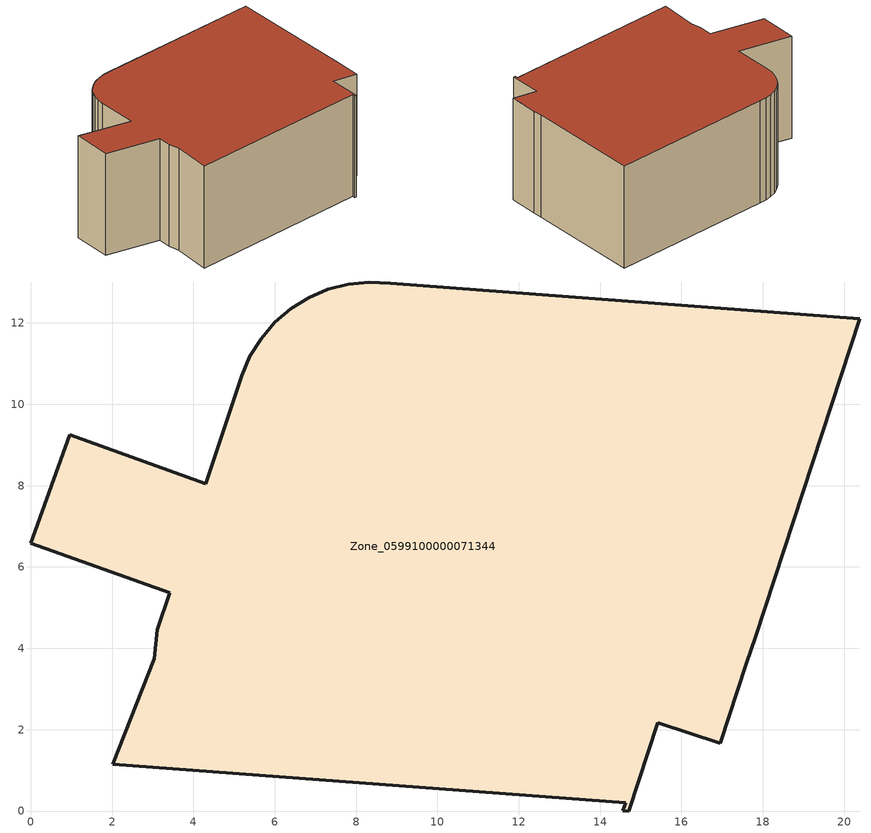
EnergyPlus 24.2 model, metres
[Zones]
Zone_0599100000071344
 floor ground (C_G): 14.71,0 14.55,0.01 14.63,0.21 2.02,1.15 3.04,3.74 3.11,4.46 3.41,5.36 0,6.58 0.95,9.25 4.31,8.05 5.19,10.7 5.39,11.18 5.66,11.62 6,12.01 6.39,12.35 6.83,12.63 7.31,12.83 7.81,12.96 8.33,13.01 8.85,12.98 20.39,12.11 17.82,4.3 17.6,3.62 16.96,1.67 15.42,2.17 z0
 wall outside (C_F): 7.81,12.96 7.31,12.83 6.83,12.63 6.39,12.35 6,12.01 5.66,11.62 5.39,11.18 5.19,10.7 4.31,8.05 0.95,9.25 0,6.58 3.41,5.36 3.11,4.46 3.04,3.74 2.02,1.15 14.63,0.21 14.55,0.01 14.71,0 15.42,2.17 16.96,1.67 17.6,3.62 17.82,4.3 20.39,12.11 8.85,12.98 8.33,13.01 7.81,12.96 z0:6.32
 roof outside (C_R): 2.02,1.15 14.63,0.21 14.55,0.01 14.71,0 15.42,2.17 16.96,1.67 17.6,3.62 17.82,4.3 20.39,12.11 8.85,12.98 8.33,13.01 7.81,12.96 7.31,12.83 6.83,12.63 6.39,12.35 6,12.01 5.66,11.62 5.39,11.18 5.19,10.7 4.31,8.05 0.95,9.25 0,6.58 3.41,5.36 3.11,4.46 3.04,3.74 z6.32
[BUILDING]
Pand.0599100000071344: North Axis=0; Terrain=City; Loads Convergence Tolerance Value=0.04; Temperature Convergence Tolerance Value=0.4; Solar Distribution=FullExterior; Maximum Number of Warmup Days=25; Minimum Number of Warmup Days=1
[Site:Location]
Rotterdam.The.Hague.AP_ZH_NLD Design_Conditions: Latitude=51.96; Longitude=4.45; Time Zone=1; Elevation=-4.5
[SITE:GROUNDTEMPERATURE:BUILDINGSURFACE]
18, 18, 18, 18, 18, 18, 18, 18, 18, 18, 18, 18
[MATERIAL] Thermal Absorptance=0.9; Solar Absorptance=0.7; Visible Absorptance=0.7
Name | Roughness | Thickness | Conductivity | Density | Specific Heat
G.D.1992-2005 | MediumSmooth | 0.15 | 0.06 | 540 | 1210
F.D.1992-2005 | Rough | 0.3 | 0.12 | 1920 | 840
R.D.1992-2005 | MediumRough | 0.2 | 0.08 | 1500 | 1000
[CONSTRUCTION]
C_G: G.D.1992-2005
C_F: F.D.1992-2005
C_R: R.D.1992-2005
[ZONE]
Zone_0599100000071344: Type=1; Multiplier=1; Ceiling Height=Autocalculate; Volume=Autocalculate; Floor Area=autocalculate; Part of Total Floor Area=Yes
[ZONEINFILTRATION:DESIGNFLOWRATE]
Infil_Zone_0599100000071344: Zone or ZoneList or Space or SpaceList=Zone_0599100000071344; Schedule=AlwaysOn; Design Flow Rate Calculation Method=Flow/Area; Flow Rate per Floor Area=0.0021; Constant Term Coefficient=1; Temperature Term Coefficient=0; Velocity Term Coefficient=0; Velocity Squared Term Coefficient=0
[HVACTEMPLATE:ZONE:IDEALLOADSAIRSYSTEM]
Zone_0599100000071344: Maximum Heating Supply Air Temperature=50; Minimum Cooling Supply Air Temperature=13; Maximum Heating Supply Air Humidity Ratio=0.0156; Minimum Cooling Supply Air Humidity Ratio=0.0077; Heating Limit=NoLimit; Cooling Limit=NoLimit; Dehumidification Control Type=ConstantSensibleHeatRatio; Cooling Sensible Heat Ratio=0.7; Dehumidification Setpoint=60; Humidification Control Type=None; Humidification Setpoint=30; Outdoor Air Method=None; Outdoor Air Flow Rate per Person=0.00944; Outdoor Air Flow Rate per Zone Floor Area=0; Outdoor Air Flow Rate per Zone=0; Demand Controlled Ventilation Type=None; Outdoor Air Economizer Type=NoEconomizer; Heat Recovery Type=None; Sensible Heat Recovery Effectiveness=0.7; Latent Heat Recovery Effectiveness=0.65
[ZONECONTROL:THERMOSTAT]
ThermostatControl_Zone_0599100000071344: Zone or ZoneList=Zone_0599100000071344; Control Type Schedule=DualSetpointControlType; Control 1=Thermostat_Zone_0599100000071344; Temperature Difference Between Cutout And Setpoint=0
[THERMOSTATSETPOINT:DUALSETPOINT]
Thermostat_Zone_0599100000071344: Heating Setpoint Temperature Schedule=HeatingSetpoint_Zone_0599100000071344; Cooling Setpoint Temperature Schedule=CoolingSetpoint_Zone_0599100000071344
[SCHEDULE:COMPACT]
HeatingSetpoint_Zone_0599100000071344: Through: 12/31, For: AllDays, Until: 24:00, 21
CoolingSetpoint_Zone_0599100000071344: Through: 12/31, For: AllDays, Until: 24:00, 24
DualSetpointControlType: Through: 12/31, For: AllDays, Until: 24:00, 4
AlwaysOn: Through: 12/31, For: AllDays, Until: 24:00, 1
